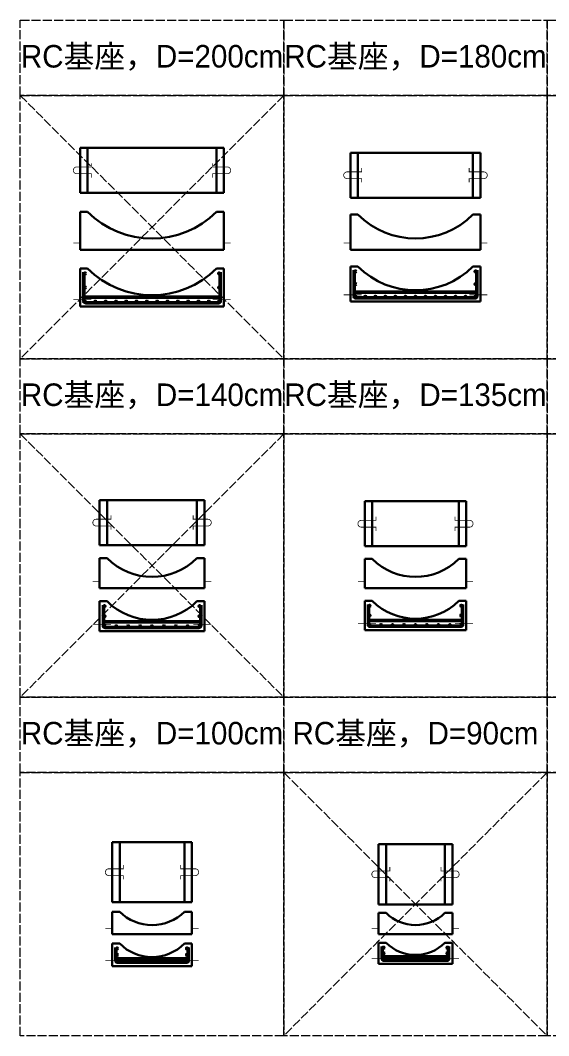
# Model space of a CAD drawing. Extents: x -781 to 13690, y -2778 to 2196.
# Drawn here: x 9690 to 10392, y -297 to 1053 of the extents above; entities that cross this region are included whole.
import ezdxf

# ---------------------------------------------------------------- set-up
doc = ezdxf.new("R2010")
doc.units = 0
doc.header["$MEASUREMENT"] = 0
doc.linetypes.add('ACAD_ISO02W100', pattern=[15, 12, -3])
doc.layers.add('一、4.基本-隱藏', color=9, linetype='ACAD_ISO02W100', lineweight=20, plot=False)
doc.layers.add('二、2.繪圖-施作項目', color=181, linetype='Continuous', lineweight=30)
doc.layers.add('二、5.繪圖-鋼筋', color=60, linetype='Continuous', lineweight=50)
doc.styles.add('註解文字', font='MS PGothic.ttf', dxfattribs={"height": 4})

msp = doc.modelspace()

# ---------------------------------------------------------------- hatches: boundary and pattern name
at = {"layer": '二、5.繪圖-鋼筋'}
h = msp.add_hatch(color=256, dxfattribs=at)
h.dxf.hatch_style = 1
h.paths.add_polyline_path([(9776.44, 716.44, 1), (9775.44, 716.44, 1)])
h = msp.add_hatch(color=256, dxfattribs=at)
h.dxf.hatch_style = 1
h.paths.add_polyline_path([(9953.56, 716.44, -1), (9954.56, 716.44, -1)])
h = msp.add_hatch(color=256, dxfattribs=at)
h.dxf.hatch_style = 1
h.paths.add_polyline_path([(10135.63, 719.13, 1), (10134.63, 719.13, 1)])
h = msp.add_hatch(color=256, dxfattribs=at)
h.dxf.hatch_style = 1
h.paths.add_polyline_path([(10294.37, 719.13, -1), (10295.37, 719.13, -1)])
h = msp.add_hatch(color=256, dxfattribs=at)
h.dxf.hatch_style = 1
h.paths.add_polyline_path([(10135.63, 702.315, 1), (10134.63, 702.315, 1)])
h = msp.add_hatch(color=256, dxfattribs=at)
h.dxf.hatch_style = 1
h.paths.add_polyline_path([(10294.37, 702.315, -1), (10295.37, 702.315, -1)])
h = msp.add_hatch(color=256, dxfattribs=at)
h.dxf.hatch_style = 1
h.paths.add_polyline_path([(9776.44, 697.72, 1), (9775.44, 697.72, 1)])
h = msp.add_hatch(color=256, dxfattribs=at)
h.dxf.hatch_style = 1
h.paths.add_polyline_path([(9953.56, 697.72, -1), (9954.56, 697.72, -1)])
h = msp.add_hatch(color=256, dxfattribs=at)
h.dxf.hatch_style = 1
h.paths.add_polyline_path([(9776.44, 679, 1), (9775.44, 679, 1)])
h = msp.add_hatch(color=256, dxfattribs=at)
h.dxf.hatch_style = 1
h.paths.add_polyline_path([(9790.14, 679, 1), (9789.14, 679, 1)])
h = msp.add_hatch(color=256, dxfattribs=at)
h.dxf.hatch_style = 1
h.paths.add_polyline_path([(9803.84, 679, 1), (9802.84, 679, 1)])
h = msp.add_hatch(color=256, dxfattribs=at)
h.dxf.hatch_style = 1
h.paths.add_polyline_path([(9817.54, 679, 1), (9816.54, 679, 1)])
h = msp.add_hatch(color=256, dxfattribs=at)
h.dxf.hatch_style = 1
h.paths.add_polyline_path([(9831.24, 679, 1), (9830.24, 679, 1)])
h = msp.add_hatch(color=256, dxfattribs=at)
h.dxf.hatch_style = 1
h.paths.add_polyline_path([(9844.94, 679, 1), (9843.94, 679, 1)])
h = msp.add_hatch(color=256, dxfattribs=at)
h.dxf.hatch_style = 1
h.paths.add_polyline_path([(9858.64, 679, 1), (9857.64, 679, 1)])
h = msp.add_hatch(color=256, dxfattribs=at)
h.dxf.hatch_style = 1
h.paths.add_polyline_path([(9872.34, 679, 1), (9871.34, 679, 1)])
h = msp.add_hatch(color=256, dxfattribs=at)
h.dxf.hatch_style = 1
h.paths.add_polyline_path([(9886.04, 679, 1), (9885.04, 679, 1)])
h = msp.add_hatch(color=256, dxfattribs=at)
h.dxf.hatch_style = 1
h.paths.add_polyline_path([(9899.74, 679, 1), (9898.74, 679, 1)])
h = msp.add_hatch(color=256, dxfattribs=at)
h.dxf.hatch_style = 1
h.paths.add_polyline_path([(9913.44, 679, 1), (9912.44, 679, 1)])
h = msp.add_hatch(color=256, dxfattribs=at)
h.dxf.hatch_style = 1
h.paths.add_polyline_path([(9927.14, 679, 1), (9926.14, 679, 1)])
h = msp.add_hatch(color=256, dxfattribs=at)
h.dxf.hatch_style = 1
h.paths.add_polyline_path([(9940.84, 679, 1), (9939.84, 679, 1)])
h = msp.add_hatch(color=256, dxfattribs=at)
h.dxf.hatch_style = 1
h.paths.add_polyline_path([(9954.56, 679, 1), (9953.56, 679, 1)])
h = msp.add_hatch(color=256, dxfattribs=at)
h.dxf.hatch_style = 1
h.paths.add_polyline_path([(10135.63, 685.5, 1), (10134.63, 685.5, 1)])
h = msp.add_hatch(color=256, dxfattribs=at)
h.dxf.hatch_style = 1
h.paths.add_polyline_path([(10148.94, 685.5, 1), (10147.94, 685.5, 1)])
h = msp.add_hatch(color=256, dxfattribs=at)
h.dxf.hatch_style = 1
h.paths.add_polyline_path([(10162.25, 685.5, 1), (10161.25, 685.5, 1)])
h = msp.add_hatch(color=256, dxfattribs=at)
h.dxf.hatch_style = 1
h.paths.add_polyline_path([(10175.56, 685.5, 1), (10174.56, 685.5, 1)])
h = msp.add_hatch(color=256, dxfattribs=at)
h.dxf.hatch_style = 1
h.paths.add_polyline_path([(10188.87, 685.5, 1), (10187.87, 685.5, 1)])
h = msp.add_hatch(color=256, dxfattribs=at)
h.dxf.hatch_style = 1
h.paths.add_polyline_path([(10202.18, 685.5, 1), (10201.18, 685.5, 1)])
h = msp.add_hatch(color=256, dxfattribs=at)
h.dxf.hatch_style = 1
h.paths.add_polyline_path([(10215.5, 685.5, 1), (10214.5, 685.5, 1)])
h = msp.add_hatch(color=256, dxfattribs=at)
h.dxf.hatch_style = 1
h.paths.add_polyline_path([(10228.8, 685.5, 1), (10227.8, 685.5, 1)])
h = msp.add_hatch(color=256, dxfattribs=at)
h.dxf.hatch_style = 1
h.paths.add_polyline_path([(10242.11, 685.5, 1), (10241.11, 685.5, 1)])
h = msp.add_hatch(color=256, dxfattribs=at)
h.dxf.hatch_style = 1
h.paths.add_polyline_path([(10255.42, 685.5, 1), (10254.42, 685.5, 1)])
h = msp.add_hatch(color=256, dxfattribs=at)
h.dxf.hatch_style = 1
h.paths.add_polyline_path([(10268.73, 685.5, 1), (10267.73, 685.5, 1)])
h = msp.add_hatch(color=256, dxfattribs=at)
h.dxf.hatch_style = 1
h.paths.add_polyline_path([(10282.04, 685.5, 1), (10281.04, 685.5, 1)])
h = msp.add_hatch(color=256, dxfattribs=at)
h.dxf.hatch_style = 1
h.paths.add_polyline_path([(10295.37, 685.5, 1), (10294.37, 685.5, 1)])
h = msp.add_hatch(color=256, dxfattribs=at)
h.dxf.hatch_style = 1
h.paths.add_polyline_path([(9802.32, 274.02, 1), (9801.32, 274.02, 1)])
h = msp.add_hatch(color=256, dxfattribs=at)
h.dxf.hatch_style = 1
h.paths.add_polyline_path([(9927.68, 274.02, -1), (9928.68, 274.02, -1)])
h = msp.add_hatch(color=256, dxfattribs=at)
h.dxf.hatch_style = 1
h.paths.add_polyline_path([(10154.51, 274.66, 1), (10153.51, 274.66, 1)])
h = msp.add_hatch(color=256, dxfattribs=at)
h.dxf.hatch_style = 1
h.paths.add_polyline_path([(10275.49, 274.66, -1), (10276.49, 274.66, -1)])
h = msp.add_hatch(color=256, dxfattribs=at)
h.dxf.hatch_style = 1
h.paths.add_polyline_path([(9802.32, 260.66, 1), (9801.32, 260.66, 1)])
h = msp.add_hatch(color=256, dxfattribs=at)
h.dxf.hatch_style = 1
h.paths.add_polyline_path([(9927.68, 260.66, -1), (9928.68, 260.66, -1)])
h = msp.add_hatch(color=256, dxfattribs=at)
h.dxf.hatch_style = 1
h.paths.add_polyline_path([(10154.51, 261.755, 1), (10153.51, 261.755, 1)])
h = msp.add_hatch(color=256, dxfattribs=at)
h.dxf.hatch_style = 1
h.paths.add_polyline_path([(10275.49, 261.755, -1), (10276.49, 261.755, -1)])
h = msp.add_hatch(color=256, dxfattribs=at)
h.dxf.hatch_style = 1
h.paths.add_polyline_path([(9802.32, 247.3, 1), (9801.32, 247.3, 1)])
h = msp.add_hatch(color=256, dxfattribs=at)
h.dxf.hatch_style = 1
h.paths.add_polyline_path([(9818.115, 247.3, 1), (9817.115, 247.3, 1)])
h = msp.add_hatch(color=256, dxfattribs=at)
h.dxf.hatch_style = 1
h.paths.add_polyline_path([(9833.91, 247.3, 1), (9832.91, 247.3, 1)])
h = msp.add_hatch(color=256, dxfattribs=at)
h.dxf.hatch_style = 1
h.paths.add_polyline_path([(9849.705, 247.3, 1), (9848.705, 247.3, 1)])
h = msp.add_hatch(color=256, dxfattribs=at)
h.dxf.hatch_style = 1
h.paths.add_polyline_path([(9865.5, 247.3, 1), (9864.5, 247.3, 1)])
h = msp.add_hatch(color=256, dxfattribs=at)
h.dxf.hatch_style = 1
h.paths.add_polyline_path([(9881.295, 247.3, 1), (9880.295, 247.3, 1)])
h = msp.add_hatch(color=256, dxfattribs=at)
h.dxf.hatch_style = 1
h.paths.add_polyline_path([(9897.09, 247.3, 1), (9896.09, 247.3, 1)])
h = msp.add_hatch(color=256, dxfattribs=at)
h.dxf.hatch_style = 1
h.paths.add_polyline_path([(9912.885, 247.3, 1), (9911.885, 247.3, 1)])
h = msp.add_hatch(color=256, dxfattribs=at)
h.dxf.hatch_style = 1
h.paths.add_polyline_path([(9927.68, 247.3, -1), (9928.68, 247.3, -1)])
h = msp.add_hatch(color=256, dxfattribs=at)
h.dxf.hatch_style = 1
h.paths.add_polyline_path([(10154.51, 248.85, 1), (10153.51, 248.85, 1)])
h = msp.add_hatch(color=256, dxfattribs=at)
h.dxf.hatch_style = 1
h.paths.add_polyline_path([(10169.76, 248.85, 1), (10168.76, 248.85, 1)])
h = msp.add_hatch(color=256, dxfattribs=at)
h.dxf.hatch_style = 1
h.paths.add_polyline_path([(10185.01, 248.85, 1), (10184.01, 248.85, 1)])
h = msp.add_hatch(color=256, dxfattribs=at)
h.dxf.hatch_style = 1
h.paths.add_polyline_path([(10200.26, 248.85, 1), (10199.26, 248.85, 1)])
h = msp.add_hatch(color=256, dxfattribs=at)
h.dxf.hatch_style = 1
h.paths.add_polyline_path([(10215.5, 248.85, 1), (10214.5, 248.85, 1)])
h = msp.add_hatch(color=256, dxfattribs=at)
h.dxf.hatch_style = 1
h.paths.add_polyline_path([(10230.76, 248.85, 1), (10229.76, 248.85, 1)])
h = msp.add_hatch(color=256, dxfattribs=at)
h.dxf.hatch_style = 1
h.paths.add_polyline_path([(10246.01, 248.85, 1), (10245.01, 248.85, 1)])
h = msp.add_hatch(color=256, dxfattribs=at)
h.dxf.hatch_style = 1
h.paths.add_polyline_path([(10261.26, 248.85, 1), (10260.26, 248.85, 1)])
h = msp.add_hatch(color=256, dxfattribs=at)
h.dxf.hatch_style = 1
h.paths.add_polyline_path([(10275.49, 248.85, -1), (10276.49, 248.85, -1)])
h = msp.add_hatch(color=256, dxfattribs=at)
h.dxf.hatch_style = 1
h.paths.add_polyline_path([(9819.01, -181.09, 1), (9818.01, -181.09, 1)])
h = msp.add_hatch(color=256, dxfattribs=at)
h.dxf.hatch_style = 1
h.paths.add_polyline_path([(9819.01, -189.495, 1), (9818.01, -189.495, 1)])
h = msp.add_hatch(color=256, dxfattribs=at)
h.dxf.hatch_style = 1
h.paths.add_polyline_path([(9910.99, -181.09, -1), (9911.99, -181.09, -1)])
h = msp.add_hatch(color=256, dxfattribs=at)
h.dxf.hatch_style = 1
h.paths.add_polyline_path([(9910.99, -189.495, -1), (9911.99, -189.495, -1)])
h = msp.add_hatch(color=256, dxfattribs=at)
h.dxf.hatch_style = 1
h.paths.add_polyline_path([(10172.965, -179.93, 1), (10171.965, -179.93, 1)])
h = msp.add_hatch(color=256, dxfattribs=at)
h.dxf.hatch_style = 1
h.paths.add_polyline_path([(10172.965, -187.515, 1), (10171.965, -187.515, 1)])
h = msp.add_hatch(color=256, dxfattribs=at)
h.dxf.hatch_style = 1
h.paths.add_polyline_path([(10257.035, -179.93, -1), (10258.035, -179.93, -1)])
h = msp.add_hatch(color=256, dxfattribs=at)
h.dxf.hatch_style = 1
h.paths.add_polyline_path([(10257.035, -187.515, -1), (10258.035, -187.515, -1)])
h = msp.add_hatch(color=256, dxfattribs=at)
h.dxf.hatch_style = 1
h.paths.add_polyline_path([(9819.01, -197.9, 1), (9818.01, -197.9, 1)])
h = msp.add_hatch(color=256, dxfattribs=at)
h.dxf.hatch_style = 1
h.paths.add_polyline_path([(9834.51, -197.9, 1), (9833.51, -197.9, 1)])
h = msp.add_hatch(color=256, dxfattribs=at)
h.dxf.hatch_style = 1
h.paths.add_polyline_path([(9850.01, -197.9, 1), (9849.01, -197.9, 1)])
h = msp.add_hatch(color=256, dxfattribs=at)
h.dxf.hatch_style = 1
h.paths.add_polyline_path([(9865.51, -197.9, 1), (9864.51, -197.9, 1)])
h = msp.add_hatch(color=256, dxfattribs=at)
h.dxf.hatch_style = 1
h.paths.add_polyline_path([(9881.01, -197.9, 1), (9880.01, -197.9, 1)])
h = msp.add_hatch(color=256, dxfattribs=at)
h.dxf.hatch_style = 1
h.paths.add_polyline_path([(9896.51, -197.9, 1), (9895.51, -197.9, 1)])
h = msp.add_hatch(color=256, dxfattribs=at)
h.dxf.hatch_style = 1
h.paths.add_polyline_path([(9910.99, -197.9, -1), (9911.99, -197.9, -1)])
h = msp.add_hatch(color=256, dxfattribs=at)
h.dxf.hatch_style = 1
h.paths.add_polyline_path([(10172.965, -195.1, 1), (10171.965, -195.1, 1)])
h = msp.add_hatch(color=256, dxfattribs=at)
h.dxf.hatch_style = 1
h.paths.add_polyline_path([(10189.979, -195.1, 1), (10188.979, -195.1, 1)])
h = msp.add_hatch(color=256, dxfattribs=at)
h.dxf.hatch_style = 1
h.paths.add_polyline_path([(10206.993, -195.1, 1), (10205.993, -195.1, 1)])
h = msp.add_hatch(color=256, dxfattribs=at)
h.dxf.hatch_style = 1
h.paths.add_polyline_path([(10224.007, -195.1, 1), (10223.007, -195.1, 1)])
h = msp.add_hatch(color=256, dxfattribs=at)
h.dxf.hatch_style = 1
h.paths.add_polyline_path([(10241.021, -195.1, 1), (10240.021, -195.1, 1)])
h = msp.add_hatch(color=256, dxfattribs=at)
h.dxf.hatch_style = 1
h.paths.add_polyline_path([(10257.035, -195.1, -1), (10258.035, -195.1, -1)])

# ---------------------------------------------------------------- linework, layer by layer
at = {"layer": '一、4.基本-隱藏'}
for points in [[(9690, 1053), (10040, 1053), (10040, 953), (9690, 953)], [(10040, 1053), (10390, 1053), (10390, 953), (10040, 953)], [(10390, 1053), (10740, 1053), (10740, 953), (10390, 953)], [(9690, 953), (10040, 953), (10040, 603), (9690, 603)], [(10040, 953), (10390, 953), (10390, 603), (10040, 603)], [(10390, 953), (10740, 953), (10740, 603), (10390, 603)], [(9690, 603), (10040, 603), (10040, 503), (9690, 503)], [(10040, 603), (10390, 603), (10390, 503), (10040, 503)], [(10390, 603), (10740, 603), (10740, 503), (10390, 503)], [(9690, 503), (10040, 503), (10040, 153), (9690, 153)], [(10040, 503), (10390, 503), (10390, 153), (10040, 153)], [(10390, 503), (10740, 503), (10740, 153), (10390, 153)], [(9690, 153), (10040, 153), (10040, 53), (9690, 53)], [(10040, 153), (10390, 153), (10390, 53), (10040, 53)], [(10390, 153), (10740, 153), (10740, 53), (10390, 53)], [(9690, 53), (10040, 53), (10040, -297), (9690, -297)], [(10040, 53), (10390, 53), (10390, -297), (10040, -297)], [(10390, 53), (10740, 53), (10740, -297), (10390, -297)]]:
    msp.add_lwpolyline(points, close=True, dxfattribs=at)
for points in [[(9690, 953), (10040, 603)], [(10040, 953), (9690, 603)], [(9690, 503), (10040, 153)], [(10040, 503), (9690, 153)], [(10040, 53), (10390, -297)], [(10390, 53), (10040, -297)]]:
    msp.add_lwpolyline(points, dxfattribs=at)
at = {"layer": '二、2.繪圖-施作項目'}
for points in [[(9779.44, 883.5), (9769.44, 883.5)], [(9769.44, 883.5), (9769.44, 823.5)], [(9779.44, 883.5), (9950.56, 883.5)], [(9779.44, 883.5), (9779.44, 823.5)], [(9950.56, 883.5), (9960.56, 883.5)], [(9950.56, 883.5), (9950.56, 823.5)], [(9960.56, 883.5), (9960.56, 823.5)], [(10138.63, 877), (10128.63, 877)], [(10128.63, 877), (10128.63, 817)], [(10138.63, 877), (10291.37, 877)], [(10138.63, 877), (10138.63, 817)], [(10291.37, 877), (10301.37, 877)], [(10291.37, 877), (10291.37, 817)], [(10301.37, 877), (10301.37, 817)], [(9779.44, 823.5), (9769.44, 823.5)], [(9779.44, 823.5), (9950.56, 823.5)], [(9950.56, 823.5), (9960.56, 823.5)], [(10138.63, 817), (10128.63, 817)], [(10138.63, 817), (10291.37, 817)], [(10291.37, 817), (10301.37, 817)], [(9769.44, 763), (9769.44, 798.44)], [(9779.44, 798.44), (9769.44, 798.44)], [(9950.56, 798.44), (9960.56, 798.44)], [(9960.56, 763), (9960.56, 798.44)], [(10128.63, 763), (10128.63, 794.63)], [(10138.63, 794.63), (10128.63, 794.63)], [(10291.37, 794.63), (10301.37, 794.63)], [(10301.37, 763), (10301.37, 794.63)], [(9769.44, 748), (9769.44, 763)], [(9960.56, 748), (9960.56, 763)], [(10128.63, 748), (10128.63, 763)], [(10301.37, 748), (10301.37, 763)], [(9779.44, 748), (9769.44, 748)], [(9779.44, 748), (9950.56, 748)], [(9950.56, 748), (9960.56, 748)], [(10138.63, 748), (10128.63, 748)], [(10138.63, 748), (10291.37, 748)], [(10291.37, 748), (10301.37, 748)], [(9769.44, 687.5), (9769.44, 722.94)], [(9779.44, 722.94), (9769.44, 722.94)], [(9950.56, 722.94), (9960.56, 722.94)], [(9960.56, 687.5), (9960.56, 722.94)], [(10128.63, 694), (10128.63, 725.63)], [(10138.63, 725.63), (10128.63, 725.63)], [(10291.37, 725.63), (10301.37, 725.63)], [(10301.37, 694), (10301.37, 725.63)], [(10128.63, 679), (10128.63, 694)], [(10301.37, 679), (10301.37, 694)], [(9769.44, 672.5), (9769.44, 687.5)], [(9960.56, 672.5), (9960.56, 687.5)], [(10138.63, 679), (10128.63, 679)], [(10138.63, 679), (10291.37, 679)], [(10291.37, 679), (10301.37, 679)], [(9779.44, 672.5), (9769.44, 672.5)], [(9779.44, 672.5), (9950.56, 672.5)], [(9950.56, 672.5), (9960.56, 672.5)], [(9795.32, 415.2), (9805.32, 415.2), (9924.68, 415.2), (9934.68, 415.2)], [(9795.32, 415.2), (9795.32, 355.2)], [(9805.32, 415.2), (9805.32, 355.2)], [(9924.68, 415.2), (9924.68, 355.2)], [(9934.68, 415.2), (9934.68, 355.2)], [(10147.51, 413.65), (10157.51, 413.65), (10272.49, 413.65), (10282.49, 413.65)], [(10147.51, 413.65), (10147.51, 353.65)], [(10157.51, 413.65), (10157.51, 353.65)], [(10272.49, 413.65), (10272.49, 353.65)], [(10282.49, 413.65), (10282.49, 353.65)], [(9795.32, 355.2), (9805.32, 355.2), (9924.68, 355.2), (9934.68, 355.2)], [(10147.51, 353.65), (10157.51, 353.65), (10272.49, 353.65), (10282.49, 353.65)], [(9795.32, 298), (9795.32, 313), (9795.32, 337.72)], [(9795.32, 337.72), (9805.32, 337.72), (9805.32, 337.72)], [(9924.68, 337.72), (9924.68, 337.72), (9934.68, 337.72)], [(9934.68, 298), (9934.68, 313), (9934.68, 337.72)], [(10147.51, 298), (10147.51, 313), (10147.51, 336.81)], [(10147.51, 336.81), (10157.51, 336.81), (10157.514, 336.81)], [(10272.486, 336.81), (10272.49, 336.81), (10282.49, 336.81)], [(10282.49, 298), (10282.49, 313), (10282.49, 336.81)], [(9795.32, 298), (9805.32, 298), (9924.68, 298), (9934.68, 298)], [(10147.51, 298), (10157.51, 298), (10272.49, 298), (10282.49, 298)], [(9795.32, 240.8), (9795.32, 255.8), (9795.32, 280.52)], [(9795.32, 280.52), (9805.32, 280.52), (9805.32, 280.52)], [(9924.68, 280.52), (9924.68, 280.52), (9934.68, 280.52)], [(9934.68, 240.8), (9934.68, 255.8), (9934.68, 280.52)], [(10147.51, 242.35), (10147.51, 257.35), (10147.51, 281.16)], [(10147.51, 281.16), (10157.51, 281.16), (10157.514, 281.16)], [(10272.486, 281.16), (10272.49, 281.16), (10282.49, 281.16)], [(10282.49, 242.35), (10282.49, 257.35), (10282.49, 281.16)], [(9795.32, 240.8), (9805.32, 240.8), (9924.68, 240.8), (9934.68, 240.8)], [(10147.51, 242.35), (10157.51, 242.35), (10272.49, 242.35), (10282.49, 242.35)], [(9812.01, -39.6), (9822.01, -39.6), (9907.99, -39.6), (9917.99, -39.6)], [(9812.01, -39.6), (9812.01, -119.6)], [(9822.01, -39.6), (9822.01, -119.6)], [(9907.99, -39.6), (9907.99, -119.6)], [(9917.99, -39.6), (9917.99, -119.6)], [(10165.965, -42.4), (10175.965, -42.4), (10254.035, -42.4), (10264.035, -42.4)], [(10165.965, -42.4), (10165.965, -122.4)], [(10175.965, -42.4), (10175.965, -122.4)], [(10254.035, -42.4), (10254.035, -122.4)], [(10264.035, -42.4), (10264.035, -122.4)], [(9812.01, -119.6), (9822.01, -119.6), (9907.99, -119.6), (9917.99, -119.6)], [(9812.01, -162), (9812.01, -150), (9812.01, -132.19)], [(9812.01, -132.19), (9822.006, -132.19)], [(9907.994, -132.19), (9917.99, -132.19)], [(9917.99, -162), (9917.99, -150), (9917.99, -132.19)], [(10165.965, -122.4), (10175.965, -122.4), (10254.035, -122.4), (10264.035, -122.4)], [(10165.965, -162), (10165.965, -150), (10165.965, -133.83)], [(10165.965, -133.83), (10175.965, -133.83), (10175.965, -133.83)], [(10254.035, -133.83), (10254.035, -133.83), (10264.035, -133.83)], [(10264.035, -162), (10264.035, -150), (10264.035, -133.83)], [(9812.01, -162), (9822.01, -162), (9907.99, -162), (9917.99, -162)], [(10165.965, -162), (10175.965, -162), (10254.035, -162), (10264.035, -162)], [(9812.01, -204.4), (9812.01, -192.4), (9812.01, -174.59)], [(9812.01, -174.59), (9822.006, -174.59)], [(9907.994, -174.59), (9917.99, -174.59)], [(9917.99, -204.4), (9917.99, -192.4), (9917.99, -174.59)], [(10165.965, -201.6), (10165.965, -189.6), (10165.965, -173.43)], [(10165.965, -173.43), (10175.965, -173.43), (10175.965, -173.43)], [(10254.035, -173.43), (10254.035, -173.43), (10264.035, -173.43)], [(10264.035, -201.6), (10264.035, -189.6), (10264.035, -173.43)], [(10165.965, -201.6), (10175.965, -201.6), (10254.035, -201.6), (10264.035, -201.6)], [(9812.01, -204.4), (9822.01, -204.4), (9907.99, -204.4), (9917.99, -204.4)]]:
    msp.add_lwpolyline(points, dxfattribs=at)
for centre, radius, start, end in [((9865, 884), 121, 225.000053, 314.999947), ((10215, 871), 108, 225.001851, 314.998149), ((9865, 808.5), 121, 225.000053, 314.999947), ((10215, 802), 108, 225.001851, 314.998149), ((9865, 397.4), 84.4, 225.00018, 314.99982), ((10215, 394.3), 81.3, 225.002211, 314.997789), ((9865, 340.2), 84.4, 225.00018, 314.99982), ((10215, 338.65), 81.3, 225.002211, 314.997789), ((9865, -89.2), 60.8, 224.997212, 315.002788), ((10215, -94.8), 55.2, 224.996632, 315.003368), ((9865, -131.6), 60.8, 224.997212, 315.002788), ((10215, -134.4), 55.2, 224.996632, 315.003368)]:
    msp.add_arc(centre, radius, start, end, dxfattribs=at)
at = {"layer": '二、5.繪圖-鋼筋', "const_width": 1}
for points in [[(9784.44, 844), (9784.44, 849), (9769.44, 849), (9764.94, 849, -1), (9764.94, 858), (9769.44, 858), (9784.44, 858), (9784.44, 863)], [(9945.56, 844), (9945.56, 849), (9960.56, 849), (9965.06, 849, 1), (9965.06, 858), (9960.56, 858), (9945.56, 858), (9945.56, 863)], [(10143.63, 837.5), (10143.63, 842.5), (10128.63, 842.5), (10124.13, 842.5, -1), (10124.13, 851.5), (10128.63, 851.5), (10143.63, 851.5), (10143.63, 856.5)], [(10286.37, 837.5), (10286.37, 842.5), (10301.37, 842.5), (10305.87, 842.5, 1), (10305.87, 851.5), (10301.37, 851.5), (10286.37, 851.5), (10286.37, 856.5)], [(9810.32, 375.7), (9810.32, 380.7), (9795.32, 380.7), (9790.82, 380.7, -1), (9790.82, 389.7), (9795.32, 389.7), (9810.32, 389.7), (9810.32, 394.7)], [(9919.68, 375.7), (9919.68, 380.7), (9934.68, 380.7), (9939.18, 380.7, 1), (9939.18, 389.7), (9934.68, 389.7), (9919.68, 389.7), (9919.68, 394.7)], [(10162.51, 374.15), (10162.51, 379.15), (10147.51, 379.15), (10143.01, 379.15, -1), (10143.01, 388.15), (10147.51, 388.15), (10162.51, 388.15), (10162.51, 393.15)], [(10267.49, 374.15), (10267.49, 379.15), (10282.49, 379.15), (10286.99, 379.15, 1), (10286.99, 388.15), (10282.49, 388.15), (10267.49, 388.15), (10267.49, 393.15)], [(9827.01, -89.1), (9827.01, -84.1), (9812.01, -84.1), (9807.51, -84.1, -1), (9807.51, -75.1), (9812.01, -75.1), (9827.01, -75.1), (9827.01, -70.1)], [(9902.99, -89.1), (9902.99, -84.1), (9917.99, -84.1), (9922.49, -84.1, 1), (9922.49, -75.1), (9917.99, -75.1), (9902.99, -75.1), (9902.99, -70.1)], [(10180.965, -91.9), (10180.965, -86.9), (10165.965, -86.9), (10161.465, -86.9, -1), (10161.465, -77.9), (10165.965, -77.9), (10180.965, -77.9), (10180.965, -72.9)], [(10249.035, -91.9), (10249.035, -86.9), (10264.035, -86.9), (10268.535, -86.9, 1), (10268.535, -77.9), (10264.035, -77.9), (10249.035, -77.9), (10249.035, -72.9)]]:
    msp.add_lwpolyline(points, format="xyb", dxfattribs=at)
for points in [[(9769.44, 757), (9760.44, 757)], [(9969.56, 757), (9960.56, 757)], [(10128.63, 757), (10119.63, 757)], [(10310.37, 757), (10301.37, 757)], [(10128.63, 688), (10119.63, 688)], [(10128.63, 688), (10143.63, 688)], [(10286.37, 688), (10301.37, 688)], [(10310.37, 688), (10301.37, 688)], [(9769.44, 681.5), (9760.44, 681.5)], [(9769.44, 681.5), (9784.44, 681.5)], [(9945.56, 681.5), (9960.56, 681.5)], [(9969.56, 681.5), (9960.56, 681.5)], [(9795.32, 307), (9786.32, 307)], [(9934.68, 307), (9943.68, 307)], [(10147.51, 307), (10138.51, 307)], [(10282.49, 307), (10291.49, 307)], [(9795.32, 249.8), (9786.32, 249.8)], [(9795.32, 249.8), (9810.32, 249.8)], [(9934.68, 249.8), (9919.68, 249.8)], [(9934.68, 249.8), (9943.68, 249.8)], [(10147.51, 251.35), (10138.51, 251.35)], [(10147.51, 251.35), (10162.51, 251.35)], [(10282.49, 251.35), (10267.49, 251.35)], [(10282.49, 251.35), (10291.49, 251.35)], [(9812.01, -154.831), (9803.01, -154.831)], [(9917.99, -154.831), (9926.99, -154.831)], [(10165.965, -154.831), (10156.965, -154.831)], [(10264.035, -154.831), (10273.035, -154.831)], [(9812.01, -197.4), (9803.01, -197.4)], [(9812.01, -197.4), (9827.01, -197.4)], [(9917.99, -197.4), (9902.99, -197.4)], [(9917.99, -197.4), (9926.99, -197.4)], [(10165.965, -194.6), (10156.965, -194.6)], [(10165.965, -194.6), (10180.965, -194.6)], [(10264.035, -194.6), (10249.035, -194.6)], [(10264.035, -194.6), (10273.035, -194.6)]]:
    msp.add_lwpolyline(points, dxfattribs=at)
at = {"layer": '二、5.繪圖-鋼筋'}
for points in [[(9955.56, 717.94), (9955.56, 687.5), (9955.56, 679.5, -0.41421356), (9953.56, 677.5), (9950.56, 677.5), (9779.44, 677.5), (9776.44, 677.5, -0.41421356), (9774.44, 679.5), (9774.44, 687.5), (9774.44, 717.94)], [(10133.63, 720.63), (10133.63, 694), (10133.63, 686, 0.41421356), (10135.63, 684), (10138.63, 684), (10291.37, 684), (10294.37, 684, 0.41421356), (10296.37, 686), (10296.37, 694), (10296.37, 720.63)], [(9800.32, 275.52), (9800.32, 255.8), (9800.32, 247.8, 0.41421356), (9802.32, 245.8), (9805.32, 245.8), (9924.68, 245.8), (9927.68, 245.8, 0.41421356), (9929.68, 247.8), (9929.68, 255.8), (9929.68, 275.52)], [(10152.51, 276.16), (10152.51, 257.35), (10152.51, 249.35, 0.41421356), (10154.51, 247.35), (10157.51, 247.35), (10272.49, 247.35), (10275.49, 247.35, 0.41421356), (10277.49, 249.35), (10277.49, 257.35), (10277.49, 276.16)], [(9817.01, -179.59), (9817.01, -192.4), (9817.01, -197.4, 0.41421356), (9819.01, -199.4), (9822.01, -199.4), (9907.99, -199.4), (9910.99, -199.4, 0.41421356), (9912.99, -197.4), (9912.99, -192.4), (9912.99, -179.59)], [(10170.965, -178.43), (10170.965, -189.6), (10170.965, -194.6, 0.41421356), (10172.965, -196.6), (10175.965, -196.6), (10254.035, -196.6), (10257.035, -196.6, 0.41421356), (10259.035, -194.6), (10259.035, -189.6), (10259.035, -178.43)]]:
    msp.add_lwpolyline(points, format="xyb", dxfattribs=at)
for points in [[(10135.13, 691.5), (10294.87, 691.5)], [(9775.94, 685), (9954.06, 685)], [(9801.82, 253.3), (9805.32, 253.3), (9924.68, 253.3), (9928.18, 253.3)], [(10154.01, 254.85), (10157.51, 254.85), (10272.49, 254.85), (10275.99, 254.85)], [(9818.51, -194.9), (9822.01, -194.9), (9907.99, -194.9), (9911.49, -194.9)], [(10172.465, -192.1), (10175.965, -192.1), (10254.035, -192.1), (10257.535, -192.1)]]:
    msp.add_lwpolyline(points, dxfattribs=at)
for centre in [(9775.94, 716.44), (9954.06, 716.44), (10135.13, 719.13), (10294.87, 719.13), (10135.13, 702.315), (10294.87, 702.315), (9775.94, 697.72), (9954.06, 697.72), (9775.94, 679), (9789.64, 679), (9803.34, 679), (9817.04, 679), (9830.74, 679), (9844.44, 679), (9858.14, 679), (9871.84, 679), (9885.54, 679), (9899.24, 679), (9912.94, 679), (9926.64, 679), (9940.34, 679), (9954.06, 679), (10135.13, 685.5), (10148.44, 685.5), (10161.75, 685.5), (10175.06, 685.5), (10188.37, 685.5), (10201.68, 685.5), (10215, 685.5), (10228.3, 685.5), (10241.61, 685.5), (10254.92, 685.5), (10268.23, 685.5), (10281.54, 685.5), (10294.87, 685.5), (9801.82, 274.02), (9928.18, 274.02), (10154.01, 274.66), (10275.99, 274.66), (9801.82, 260.66), (9928.18, 260.66), (10154.01, 261.755), (10275.99, 261.755), (9801.82, 247.3), (9817.615, 247.3), (9833.41, 247.3), (9849.205, 247.3), (9865, 247.3), (9880.795, 247.3), (9896.59, 247.3), (9912.385, 247.3), (9928.18, 247.3), (10154.01, 248.85), (10169.26, 248.85), (10184.51, 248.85), (10199.76, 248.85), (10215, 248.85), (10230.26, 248.85), (10245.51, 248.85), (10260.76, 248.85), (10275.99, 248.85), (9818.51, -181.09), (9818.51, -189.495), (9911.49, -181.09), (9911.49, -189.495), (10172.465, -179.93), (10172.465, -187.515), (10257.535, -179.93), (10257.535, -187.515), (9818.51, -197.9), (9834.01, -197.9), (9849.51, -197.9), (9865.01, -197.9), (9880.51, -197.9), (9896.01, -197.9), (9911.49, -197.9), (10172.465, -195.1), (10189.479, -195.1), (10206.493, -195.1), (10223.507, -195.1), (10240.521, -195.1), (10257.535, -195.1)]:
    msp.add_circle(centre, 0.5, dxfattribs=at)

# ---------------------------------------------------------------- texts
at = {"layer": '一、4.基本-隱藏', "char_height": 30, "attachment_point": 5, "style": '註解文字'}
for s, insert in [('{\\fMS PGothic|b0|i0|c128|p34;RC}基座{\\fMS PGothic|b0|i0|c128|p34;，D=200cm}', (9865, 1003)), ('{\\fMS PGothic|b0|i0|c128|p34;RC}基座{\\fMS PGothic|b0|i0|c128|p34;，D=180cm}', (10215, 1003)), ('{\\fMS PGothic|b0|i0|c128|p34;RC}基座{\\fMS PGothic|b0|i0|c128|p34;，D=140cm}', (9865, 553)), ('{\\fMS PGothic|b0|i0|c128|p34;RC}基座{\\fMS PGothic|b0|i0|c128|p34;，D=135cm}', (10215, 553)), ('{\\fMS PGothic|b0|i0|c128|p34;RC}基座{\\fMS PGothic|b0|i0|c128|p34;，D=100cm}', (9865, 103)), ('{\\fMS PGothic|b0|i0|c128|p34;RC}基座{\\fMS PGothic|b0|i0|c128|p34;，D=90cm}', (10215, 103))]:
    msp.add_mtext_dynamic_manual_height_columns(s, width=437.17722, gutter_width=15, heights=[0], dxfattribs=dict(at, insert=insert))

doc.saveas('drawing.dxf')
